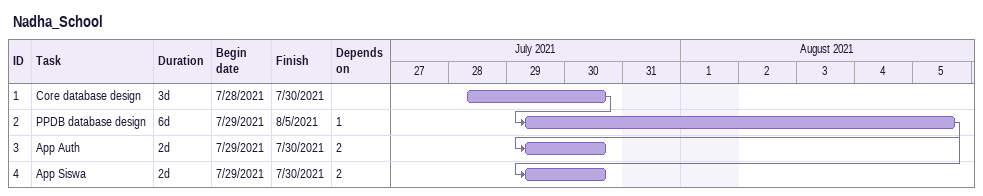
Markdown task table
Nadha_School

| ID | Task | Duration | Start | Finish | Predecessors |
|---|---|---|---|---|---|
| 1 | Core database design | 3d | 2021-07-28 | 2021-07-30 |  |
| 2 | PPDB database design | 6d | 2021-07-29 | 2021-08-05 | 1 |
| 3 | App Auth | 2d | 2021-07-29 | 2021-07-30 | 2 |
| 4 | App Siswa | 2d | 2021-07-29 | 2021-07-30 | 2 |
